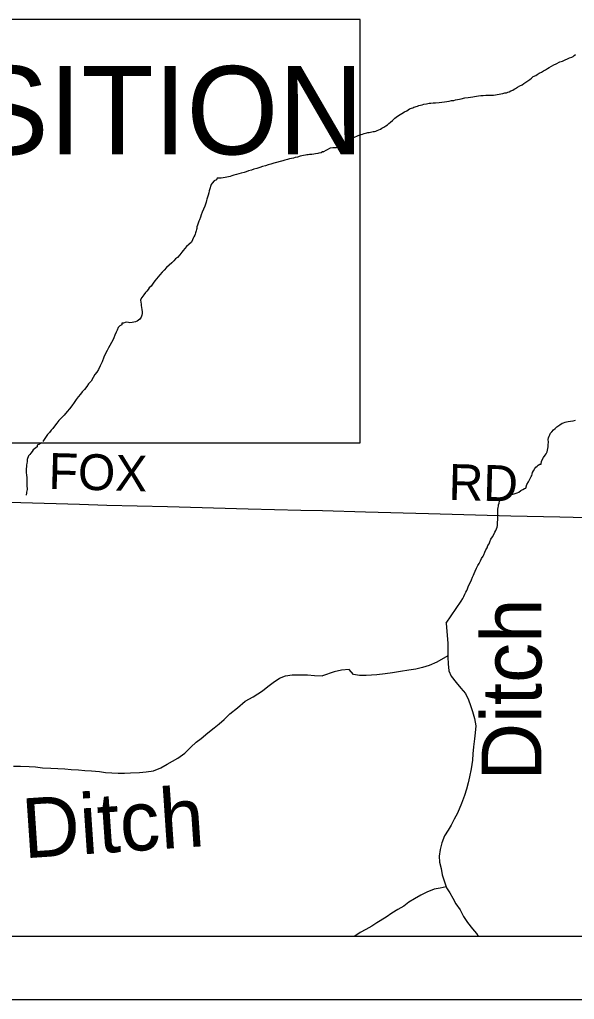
# Model space of a CAD drawing. Extents: x -4.4 to 34, y -55.5 to 22.
# Drawn here: x 4.452 to 5.331, y 14 to 15.553 of the extents above; entities that cross this region are included whole.
import ezdxf

# ---------------------------------------------------------------- set-up
doc = ezdxf.new("R2010")
doc.units = 0
for name, color, linetype in [('DR_X_Storm_Sewer', 7, 'Continuous'), ('DV_X_Text', 7, 'Continuous'), ('GE_X_Alignment_100_Cardinal_Points', 7, 'Continuous'), ('SC_Scratch1', 7, 'Continuous'), ('SG_X_Controllers', 7, 'Continuous'), ('SH_Data', 7, 'Continuous'), ('SH_Masking', 7, 'Continuous'), ('UT_X_Telecom', 7, 'Continuous')]:
    doc.layers.add(name, color=color, linetype=linetype)

msp = doc.modelspace()

# ---------------------------------------------------------------- linework, layer by layer
at = {"layer": 'DR_X_Storm_Sewer'}
for points in [[(3.8272, 16.0638), (3.8508, 15.4293), (3.8606, 15.1625), (3.873, 15.0326), (3.874, 14.7883), (3.9069, 14.1), (8.9, 14.1)], [(2.1, 14.1), (8.9, 14.1)]]:
    msp.add_lwpolyline(points, dxfattribs=at)
at = {"layer": 'DV_X_Text'}
for points in [[(5.2405, 15.4456), (5.2443, 15.4475), (5.2477, 15.4494), (5.2507, 15.4514), (5.2537, 15.4533), (5.2567, 15.4556), (5.2598, 15.4575), (5.2628, 15.4598), (5.2654, 15.4622), (5.2692, 15.4637), (5.2718, 15.4656), (5.2749, 15.4676), (5.2783, 15.4695), (5.2817, 15.4714), (5.2847, 15.473), (5.2877, 15.4749), (5.2907, 15.4768), (5.2941, 15.4788), (5.2979, 15.4807), (5.3017, 15.4826), (5.3074, 15.4854), (5.3115, 15.4869), (5.3157, 15.4889), (5.3195, 15.4904), (5.3229, 15.492), (5.3263, 15.4931), (5.3286, 15.4943), (5.3304, 15.4955), (5.3323, 15.497)], [(4.9913, 15.37), (4.9927, 15.3706), (4.9946, 15.371), (4.9977, 15.3718), (4.9996, 15.3726), (5.0015, 15.373), (5.0034, 15.3734), (5.0053, 15.3738), (5.0075, 15.3742), (5.0094, 15.3746), (5.0117, 15.375), (5.014, 15.3754), (5.0159, 15.3758), (5.0181, 15.3769), (5.0208, 15.3777), (5.0231, 15.3789), (5.0257, 15.3804), (5.0287, 15.382), (5.0317, 15.3843), (5.0344, 15.3858), (5.0367, 15.3878), (5.0393, 15.3901), (5.0423, 15.3928), (5.0442, 15.3943), (5.0461, 15.3962), (5.048, 15.3978), (5.0502, 15.3993), (5.0612, 15.4066), (5.065, 15.4082), (5.0672, 15.4093), (5.0695, 15.4109), (5.0725, 15.412), (5.0744, 15.4128), (5.0763, 15.4136), (5.0782, 15.4144), (5.0801, 15.4148), (5.082, 15.4156), (5.0842, 15.4163), (5.0869, 15.4167), (5.0896, 15.4175), (5.0922, 15.4183), (5.096, 15.4191), (5.0983, 15.4195), (5.1006, 15.4199), (5.1032, 15.4203), (5.1066, 15.4204), (5.1104, 15.4208), (5.1161, 15.4212), (5.1203, 15.4216), (5.1248, 15.422), (5.1286, 15.4228), (5.1321, 15.4233), (5.1358, 15.4241), (5.1393, 15.4245), (5.1423, 15.4253), (5.1453, 15.4257), (5.1484, 15.4265), (5.1514, 15.4272), (5.1571, 15.4284), (5.162, 15.4289), (5.1662, 15.4297), (5.1696, 15.4301), (5.1723, 15.4305), (5.1753, 15.4313), (5.1787, 15.4317), (5.1821, 15.4321), (5.1859, 15.4321), (5.1905, 15.4326), (5.1947, 15.4326), (5.1985, 15.433), (5.2023, 15.433), (5.2053, 15.4335), (5.2083, 15.4339), (5.2174, 15.4355), (5.2205, 15.4363), (5.2231, 15.4367), (5.225, 15.4374), (5.2273, 15.4382), (5.2299, 15.4394), (5.2329, 15.4409), (5.2352, 15.4421), (5.2375, 15.4436), (5.2405, 15.4456)], [(5.1273, 14.5959), (5.1511, 14.6312), (5.1538, 14.6351), (5.1553, 14.6385), (5.1571, 14.6423), (5.1586, 14.645), (5.1601, 14.648), (5.1612, 14.6507), (5.1627, 14.6553), (5.1653, 14.6599), (5.1675, 14.6648), (5.169, 14.669), (5.1705, 14.6721), (5.1716, 14.6748), (5.1731, 14.6786), (5.1753, 14.6832), (5.1776, 14.6874), (5.1798, 14.6908), (5.1817, 14.695), (5.1836, 14.6984), (5.1858, 14.7023), (5.1869, 14.7046), (5.1884, 14.7084), (5.1903, 14.7126), (5.1921, 14.7156), (5.1936, 14.7194), (5.1955, 14.7221), (5.1966, 14.7248), (5.1984, 14.7294), (5.2007, 14.7332), (5.2029, 14.7366), (5.2044, 14.7401), (5.2063, 14.7431), (5.2074, 14.7458), (5.2081, 14.7481), (5.2089, 14.7508), (5.2089, 14.7527), (5.2088, 14.7546), (5.2088, 14.7568), (5.2092, 14.7591), (5.2092, 14.761), (5.2091, 14.7641), (5.2095, 14.7671), (5.2094, 14.7766), (5.2097, 14.7793), (5.2101, 14.7816), (5.2105, 14.7838), (5.2112, 14.7861), (5.2119, 14.7896), (5.2134, 14.7922), (5.2142, 14.7945), (5.2198, 14.7965), (5.2251, 14.798), (5.2301, 14.7996), (5.2365, 14.8016), (5.2399, 14.8028), (5.2426, 14.8039), (5.2456, 14.8062), (5.2486, 14.8082), (5.2516, 14.8097), (5.2535, 14.8101), (5.255, 14.8158), (5.2576, 14.82), (5.2595, 14.8235), (5.261, 14.8265), (5.2621, 14.8284), (5.2632, 14.8303), (5.2636, 14.8322), (5.2643, 14.8349), (5.2658, 14.8376), (5.268, 14.841), (5.2695, 14.8433), (5.2714, 14.8449), (5.2733, 14.8464), (5.2759, 14.8479), (5.2778, 14.8483), (5.2782, 14.8529), (5.2815, 14.8586), (5.2845, 14.8625), (5.286, 14.8644), (5.2872, 14.8678), (5.2879, 14.8705), (5.2886, 14.8728), (5.289, 14.8754), (5.2889, 14.8789), (5.2893, 14.8827), (5.2892, 14.8872), (5.2896, 14.8899), (5.2907, 14.8926), (5.2915, 14.8945), (5.2929, 14.8971), (5.2948, 14.8991), (5.2975, 14.9025), (5.3001, 14.9044), (5.3027, 14.9075), (5.3073, 14.9106), (5.311, 14.9129), (5.3133, 14.9137)], [(5.3133, 14.9137), (5.316, 14.9145), (5.3178, 14.9149), (5.3209, 14.9157), (5.3243, 14.9164), (5.3285, 14.9169), (5.3323, 14.9177)], [(4.4862, 14.882), (4.4833, 14.8797), (4.4795, 14.8782), (4.4794, 14.8756), (4.4752, 14.8722), (4.4733, 14.8706), (4.4714, 14.868), (4.4691, 14.8653), (4.4676, 14.8634), (4.4657, 14.8612), (4.4637, 14.8555), (4.4633, 14.852), (4.4629, 14.8498), (4.4625, 14.8467), (4.4625, 14.8441), (4.4621, 14.8414), (4.4621, 14.8387), (4.4621, 14.8361), (4.4621, 14.8338), (4.4625, 14.8319), (4.4625, 14.83), (4.4628, 14.8273), (4.4628, 14.8239), (4.4628, 14.8216), (4.4628, 14.8193), (4.4628, 14.817), (4.4628, 14.8151), (4.4631, 14.8125), (4.4635, 14.8098), (4.4635, 14.8079), (4.4631, 14.8056), (4.4627, 14.8037)], [(4.4627, 14.8037), (4.4623, 14.8018), (4.4619, 14.7995), (4.4616, 14.7991)], [(5.1273, 14.5959), (5.1301, 14.564), (5.1298, 14.5538), (5.1299, 14.542), (5.1307, 14.5317), (5.1315, 14.5207), (5.1354, 14.512), (5.1435, 14.5021), (5.1504, 14.4934), (5.158, 14.4847), (5.163, 14.4749), (5.1661, 14.4658), (5.1692, 14.4559), (5.1723, 14.4453), (5.1743, 14.4335), (5.1736, 14.4225), (5.1722, 14.4126), (5.1708, 14.4004), (5.1697, 14.389), (5.169, 14.3791), (5.1668, 14.3654), (5.1642, 14.3525), (5.162, 14.343), (5.1598, 14.3331), (5.1565, 14.3228), (5.1516, 14.3102), (5.1456, 14.2953), (5.14, 14.2854), (5.1351, 14.2762), (5.1303, 14.2679), (5.1246, 14.2591), (5.1205, 14.248), (5.1179, 14.2377), (5.1161, 14.2267), (5.1169, 14.2172), (5.1197, 14.2073), (5.1213, 14.1975), (5.1248, 14.1861), (5.1279, 14.177), (5.1332, 14.1686), (5.1379, 14.1603), (5.1429, 14.1512), (5.1494, 14.1421), (5.1551, 14.1315), (5.1613, 14.1217), (5.169, 14.1118), (5.1755, 14.1043), (5.1781, 14.1)], [(5.1299, 14.5446), (5.1125, 14.5343), (5.1003, 14.5289), (5.0897, 14.5258), (5.0795, 14.5234), (5.0681, 14.5214), (5.0552, 14.5195), (5.0423, 14.5175), (5.0305, 14.5159), (5.0176, 14.5143), (5.0009, 14.5134), (4.9903, 14.5133), (4.9808, 14.5148), (4.9735, 14.5227), (4.9613, 14.5215), (4.95, 14.5188), (4.9315, 14.5129)], [(4.4419, 14.3695), (4.4532, 14.3694), (4.4669, 14.3689), (4.4768, 14.3684), (4.4878, 14.3671), (4.501, 14.3662), (4.5121, 14.3657), (4.5231, 14.3652), (4.5333, 14.3644), (4.5451, 14.3635), (4.5549, 14.3626), (4.5652, 14.3621), (4.5781, 14.3609), (4.5879, 14.3596), (4.5978, 14.3588), (4.6077, 14.3587), (4.6175, 14.3586), (4.6274, 14.3588), (4.6414, 14.3595), (4.6521, 14.3605), (4.6635, 14.3623), (4.6753, 14.3671), (4.6852, 14.3727), (4.6936, 14.3772), (4.702, 14.3824), (4.7131, 14.3903), (4.7227, 14.3997), (4.7311, 14.4076), (4.7391, 14.4136), (4.7499, 14.4226), (4.7598, 14.4304), (4.7675, 14.4364), (4.7755, 14.4436), (4.7847, 14.4526), (4.7966, 14.462), (4.8088, 14.4725), (4.8218, 14.4796), (4.8363, 14.4889), (4.8451, 14.4957), (4.8535, 14.5021), (4.8634, 14.5088), (4.873, 14.5129), (4.8832, 14.5143), (4.8942, 14.5142), (4.9079, 14.5141), (4.9189, 14.5132), (4.9315, 14.5129)], [(5.1274, 14.1782), (5.118, 14.1761), (5.1085, 14.1746), (5.0968, 14.1699), (5.0873, 14.1649), (5.0771, 14.1592), (5.0684, 14.1538), (5.0601, 14.1476), (5.051, 14.1423), (5.0415, 14.1365), (5.0321, 14.1304), (5.0173, 14.1215), (5.0094, 14.1161), (4.9999, 14.1108), (4.9912, 14.1061), (4.9829, 14.1)]]:
    msp.add_lwpolyline(points, dxfattribs=at)
at = {"layer": 'SC_Scratch1'}
for points in [[(4.9326, 15.3432), (4.9443, 15.3493), (4.9477, 15.3497), (4.9508, 15.3497), (4.9534, 15.3501), (4.9572, 15.3513), (4.9602, 15.3528), (4.9636, 15.3551), (4.9655, 15.3559), (4.9674, 15.3575), (4.9704, 15.3594), (4.9738, 15.3613), (4.9761, 15.3629), (4.9784, 15.3644), (4.981, 15.3656), (4.9833, 15.3667), (4.9859, 15.3679), (4.9882, 15.3691), (4.9909, 15.3698)], [(4.9326, 15.3432), (4.9314, 15.3429), (4.9295, 15.3413), (4.9257, 15.341), (4.9238, 15.3406), (4.9204, 15.3399), (4.9177, 15.3391), (4.9143, 15.3388), (4.9108, 15.3388), (4.9089, 15.3384), (4.9067, 15.338), (4.9047, 15.3377), (4.9013, 15.3373), (4.8986, 15.3366), (4.896, 15.3362), (4.8918, 15.3347), (4.8884, 15.3339), (4.8857, 15.3332), (4.8823, 15.3325), (4.8792, 15.3317), (4.8758, 15.331), (4.872, 15.3298), (4.8685, 15.3287), (4.8544, 15.325), (4.8498, 15.3235), (4.8453, 15.3224), (4.8411, 15.3209), (4.8365, 15.3198), (4.8323, 15.3183), (4.8273, 15.3168), (4.8228, 15.3153), (4.8189, 15.3141), (4.8144, 15.313), (4.8106, 15.3115), (4.8071, 15.3104), (4.8025, 15.3093), (4.7987, 15.3082), (4.7953, 15.307), (4.7911, 15.3059), (4.7877, 15.3048), (4.7854, 15.3041), (4.7827, 15.3033), (4.7797, 15.3026), (4.777, 15.3022), (4.7739, 15.3018), (4.7709, 15.3015), (4.769, 15.3015), (4.7648, 15.3011), (4.7637, 15.2988), (4.7598, 15.2973), (4.7564, 15.2935), (4.7552, 15.2913), (4.7522, 15.2829), (4.7518, 15.281), (4.7514, 15.278), (4.7502, 15.2742), (4.7491, 15.2711), (4.7483, 15.2681), (4.7475, 15.2658), (4.7471, 15.2631), (4.746, 15.2601), (4.7448, 15.2567), (4.7429, 15.2521), (4.7409, 15.2476), (4.739, 15.2434), (4.7379, 15.2396), (4.7367, 15.2354), (4.7355, 15.2331), (4.7344, 15.2301), (4.7332, 15.2267), (4.7324, 15.224), (4.7321, 15.2217), (4.7317, 15.2198), (4.7313, 15.2179), (4.7305, 15.2149), (4.7297, 15.2126), (4.729, 15.2107), (4.7278, 15.2084), (4.7267, 15.2062), (4.7255, 15.2035), (4.724, 15.2001), (4.7197, 15.1959), (4.7159, 15.1929), (4.7136, 15.1899), (4.7106, 15.1868), (4.7086, 15.1838), (4.7056, 15.1796), (4.7018, 15.1758), (4.6987, 15.1732), (4.696, 15.1705), (4.6926, 15.1671), (4.6884, 15.1634), (4.6845, 15.1596), (4.6807, 15.1554), (4.6776, 15.1524), (4.6738, 15.1482), (4.6658, 15.1387), (4.6631, 15.1349), (4.66, 15.1304), (4.657, 15.1274), (4.6551, 15.1251)], [(4.6551, 15.1251), (4.6531, 15.1224), (4.6508, 15.1202), (4.6482, 15.1164), (4.6451, 15.1122), (4.6432, 15.1084), (4.6435, 15.1042), (4.6439, 15.1019), (4.6439, 15.0996), (4.6446, 15.0962), (4.6454, 15.0932), (4.6457, 15.0897), (4.6457, 15.0867), (4.6453, 15.0844), (4.6442, 15.081), (4.6423, 15.0776), (4.6377, 15.0746), (4.635, 15.0734), (4.6327, 15.0731), (4.6297, 15.0727), (4.6262, 15.0723), (4.624, 15.0727), (4.6217, 15.0731), (4.619, 15.0724), (4.6163, 15.0716), (4.6137, 15.0713), (4.6137, 15.069), (4.6102, 15.0675), (4.6079, 15.0644), (4.606, 15.0603), (4.6045, 15.0572), (4.6025, 15.0527), (4.6006, 15.0485), (4.5991, 15.0447), (4.5971, 15.0409), (4.5945, 15.0363), (4.5922, 15.0325), (4.5902, 15.0284), (4.5879, 15.0234), (4.5852, 15.0174), (4.5825, 15.0101), (4.5794, 15.0037), (4.5768, 14.998), (4.5737, 14.9938), (4.571, 14.99), (4.5683, 14.9855), (4.5649, 14.9794), (4.5607, 14.9752), (4.558, 14.9711), (4.5545, 14.9665), (4.5507, 14.9627), (4.548, 14.9589), (4.5442, 14.9548), (4.5411, 14.9506), (4.538, 14.9457), (4.5342, 14.9407), (4.5304, 14.9358), (4.5269, 14.9316), (4.5219, 14.9256), (4.5174, 14.921), (4.5139, 14.9172), (4.5105, 14.9131), (4.507, 14.9085), (4.504, 14.9047), (4.5013, 14.9017), (4.499, 14.8983), (4.4955, 14.8949), (4.4936, 14.8919), (4.4913, 14.8888), (4.4886, 14.8839)]]:
    msp.add_lwpolyline(points, dxfattribs=at)
at = {"layer": 'SH_Data'}
for p, q in [((2.1, 14.1), (8.9, 14.1)), ((2.1, 14.1), (8.9, 14.1)), ((2, 14), (9, 14)), ((2, 14), (9, 14))]:
    msp.add_line(p, q, dxfattribs=at)
at = {"layer": 'SH_Masking'}
msp.add_lwpolyline([(4.9913, 15.5527), (3.1024, 15.5527), (3.1024, 14.882), (4.9913, 14.882)], close=True, dxfattribs=at)
at = {"layer": 'UT_X_Telecom'}
msp.add_lwpolyline([(3.9469, 14.8014), (3.9708, 14.8), (4.0214, 14.7985), (4.0318, 14.7986), (4.0432, 14.798), (4.0617, 14.7978), (4.0897, 14.797), (4.1735, 14.7948), (4.3227, 14.7911), (4.3786, 14.7897), (4.5463, 14.7845), (4.5898, 14.7833), (4.6861, 14.7808), (4.8135, 14.7775), (4.8973, 14.7752), (4.9315, 14.7744), (4.9998, 14.7726), (5.0992, 14.7698), (5.2297, 14.7663), (5.3074, 14.7645), (5.413, 14.762), (5.4608, 14.7609)], dxfattribs=at)

# ---------------------------------------------------------------- texts
at = {"layer": 'GE_X_Alignment_100_Cardinal_Points'}
for rotation, p in [(90.0028, (5.2783, 14.3466)), (3.8747, (4.4585, 14.2234))]:
    msp.add_text('Ditch', height=0.09475, rotation=rotation, dxfattribs=at).set_placement(p)
at = {"layer": 'SG_X_Controllers'}
for s, rotation, p in [('FOX', 358.3809, (4.4969, 14.8091)), ('RD', 358.5175, (5.1307, 14.7916))]:
    msp.add_text(s, height=0.05682, rotation=rotation, dxfattribs=at).set_placement(p)
at = {"layer": 'SH_Masking'}
msp.add_text('BEGIN ACQUISITION', height=0.14, dxfattribs=at).set_placement((3.1452, 15.3389))

doc.saveas('drawing.dxf')
